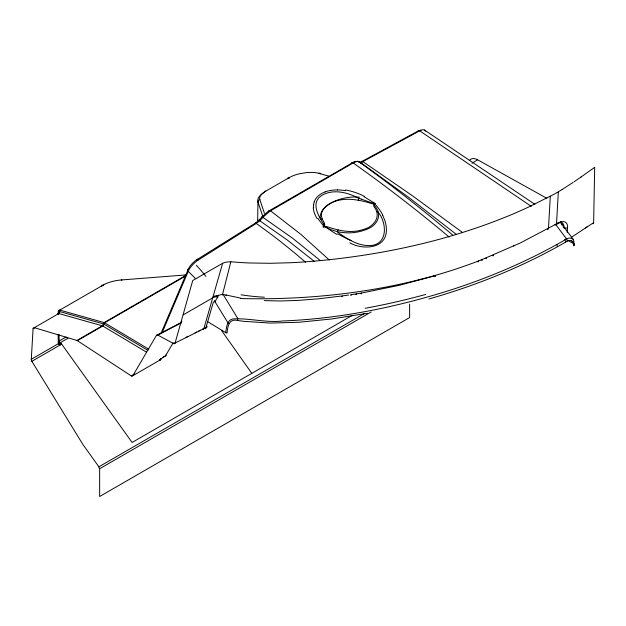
<?xml version="1.0" encoding="UTF-8"?>
<svg xmlns="http://www.w3.org/2000/svg" width="626" height="626" viewBox="0 0 626 626"><rect width="100%" height="100%" fill="white"/><g stroke="black" fill="none" stroke-linecap="round" stroke-linejoin="round"><path stroke-width="0.94" d="M409.615 304.119L409.615 317.562L99.644 496.52L99.644 468.741L371.116 312.006M257.654 220.814L257.951 201.838A2.355 2.144 -18.3 0 1 259.853 199.577A20.963 8.623 -11.4 0 1 265.8 191.094M592.509 223.678A2.355 1.315 58.2 0 0 593.628 222.653L594.7 167.283L581.233 176.884M561.991 189.623L554.378 194.107L528.72 206.995A415.977 240.165 0 0 1 507.717 216.197C449.703 239.915 387.94 253.64 325.7 260.072A383.018 221.135 0 0 1 290.769 262.724L270.088 263.296L249.226 262.967A203.333 117.398 0 0 1 230.869 261.746L222.402 295.002L222.707 294.525M564.096 228.255L564.12 227.606L563.103 226.917M567.226 232.567L567.453 227.692A2.355 1.51 2.5 0 1 564.12 227.606M573.643 245.697A2.363 1.385 -2.6 0 0 573.651 243.717C575.537 236.432 566.984 237.09 563.439 240.791C529.033 260.51 492.451 276.262 454.812 288.688C399.208 306.646 341.311 318.704 282.819 320.966C266.12 323.016 249.383 317.914 232.872 318.931C226.682 320.003 226.643 327.938 225.603 332.602A2.481 1.455 -2.6 0 0 227.05 333.009C227.707 326.021 229.085 318.509 237.364 320.434M364.528 313.446L98.892 466.808L82.898 444.476L31.863 361.304A2.363 1.369 64.7 0 1 31.3 359.293L33.068 328.791A2.348 1.362 64.7 0 1 34.336 327.672L58.805 313.548A1.768 1.252 -74.3 0 0 59.783 311.584L103.282 323.838A1.768 1.252 -74.3 0 1 102.304 325.802L76.912 340.458L34.336 327.672M550.317 196.22L548.486 228.38A2.355 1.268 61.1 0 1 547.39 229.312M558.322 191.916L556.514 223.905L520.19 243.037L481.206 259.923M58.32 312.202L58.296 313.994M313.642 204.757L313.704 204.178A30.283 19.938 9.1 0 1 314.213 201.908M57.85 313.9L57.85 314.448M240.415 298.539C319.706 300.558 405.077 289.721 480.909 260.04M240.486 298.078L226.276 295.057L226.127 295.785L226.346 295.19M76.912 340.458A2.355 1.362 64.7 0 1 77.35 340.669L131.304 375.921A2.348 1.362 64.7 0 0 132.806 375.741L156.453 335.372A2.371 1.377 64.7 0 1 157.822 335.098L173.605 343.588A2.363 1.369 64.7 0 0 175.1 343.017L192.738 280.511L222.637 263.249L203.849 328.666A2.355 1.502 63.5 0 1 202.48 329.409M160.843 333.728L188.395 268.945A9.39 3.185 -44.8 0 1 196.76 259.759L254.641 223.584A10.266 3.482 -44.8 0 0 259.031 220.062A22.333 7.567 -44.8 0 0 261.895 216.964M162.204 332.523L188.223 271.332A2.355 1.706 23 0 1 188.395 268.945M180.953 322.938L181.931 321.271M173.191 342.712L165.444 355.928L163.636 356.969A2.355 1.362 60 0 1 162.486 357.344M263.53 216.776L269.814 211.228L353.62 162.666L357.25 161.258L359.527 162.142M263.421 216.901L260.666 219.906M261.903 216.964L268.1 211.424L354.034 161.876M260.244 220.313L259.79 220.735L259.031 220.062M259.759 220.759L287.201 239.946L314.236 261.347M581.202 176.9L580.772 177.197M580.709 177.244L574.214 181.665M593.628 222.653L572.039 236.863M585.513 227.903L587.149 226.808M573.244 182.322L562.14 189.521M195.351 278.507A226.244 131.21 64.7 0 0 188.215 271.34A11.745 4.233 -44.9 0 1 198.622 259.79L256.433 223.333M471.934 163.253L477.661 159.81L546.803 198.301M103.799 284.697L59.775 310.081A2.355 1.338 59.2 0 0 58.562 311.177A1.174 0.712 -0.9 0 0 58.343 312.006A1.768 1.542 25.1 0 1 57.866 313.829M320.661 173.809A2.355 1.667 -74.3 0 0 318.798 173.316A22.653 9.32 -11.4 0 0 312.664 172.4L306.983 172.526L299.111 173.84A20.502 8.435 -11.4 0 0 290.887 176.743A20.376 8.381 -11.4 0 0 288.946 177.776L265.847 191.11A2.355 1.362 60 0 0 264.634 191.939M33.068 328.791L34.727 327.844M66.074 337.015L59.016 341.092A1.174 0.712 -0.9 0 0 58.719 341.812A1.768 1.072 -0.9 0 1 58.281 342.884L58.288 343.064A4.366 2.473 -59.1 0 0 58.374 343.666M31.3 359.293L58.382 343.666A1.768 1.275 -14.9 0 0 58.797 342.359L58.609 334.667M67.905 338.29L59.415 343.189A1.768 0.994 -53.6 0 1 59.173 344.261L58.515 343.854A2.16 1.26 -3 0 1 58.39 343.658M31.863 361.304L60.816 344.59L59.697 343.032A2.355 1.338 59.2 0 1 59.016 341.1L58.914 334.339M102.421 325.841A1.768 1.213 -68.9 0 0 103.486 323.892A1.174 0.837 -74.3 0 1 104.143 322.586L185.359 275.69M102.625 325.927A1.768 1.064 -63.9 0 0 103.767 324.018A1.174 0.665 -59.1 0 1 104.589 322.781L185.812 275.886M77.35 340.669L102.758 325.997A1.768 1.002 -59.1 0 0 103.994 324.151L147.916 350.404M183.301 314.823L212.95 297.702A9.429 6.37 16.2 0 1 216.322 296.732A2.355 0.845 46.6 0 0 217.058 295.73M131.304 375.921L134.684 373.972M132.806 375.741L160.475 359.77A3.584 0.947 -41.1 0 1 163.652 356.937M351.875 315.582L132.109 442.465L60.558 342.539M101.756 286.238L101.553 286.356A2.355 1.362 60 0 1 102.789 285.245M571.428 240.376L573.674 243.365A2.355 1.518 2.7 0 1 573.651 245.525C574.731 240.008 568.408 239.077 565.341 242.293M565.043 242.458C522.311 267.005 476.269 285.472 428.92 298.962M359.966 162.447A9.946 3.373 -44.8 0 0 361.061 161.923L417.918 131.139A2.355 1.448 61.6 0 1 419.702 130.834L531.224 206.314M361.069 161.915A2.355 1.448 61.6 0 1 362.837 161.602L419.702 130.834M323.814 226.213A2.355 1.252 63.5 0 0 324.127 226.463C326.279 223.959 322.374 220.618 321.913 218.051C320.16 213.458 322.899 208.513 326.576 205.782C339.495 196.094 356.953 198.943 371.304 203.466A10.845 6.26 0 0 0 374.191 203.865A2.355 1.229 64.2 0 1 374.473 204.006A1.565 1.056 8.3 0 0 374.966 203.606M156.453 335.372L181.548 322.288M157.822 335.098L181.071 322.985M173.605 343.588L175.397 342.696M186.125 337.344L187.91 336.452M195.062 332.883L196.846 331.983M198.638 331.091L200.422 330.199M175.1 343.017L203.849 328.666A8.662 3.725 -2 0 1 205.829 327.93A2.355 1.604 16.4 0 0 206.885 326.099M513.43 245.932L514.29 245.525M354.199 161.821L355.278 161.711M367.384 313.297L331.522 318.994L298.946 322.257L270.315 323.071L243.678 321.318L237.528 320.457L237.817 318.509L223.482 295.073M361.186 293.125L399.091 285.354L435.594 275.604A2.355 0.751 73.3 0 1 434.741 276.16M360.756 293.195L350.959 294.69M348.682 295.026L342.422 295.902M103.759 284.681A20.893 8.6 -11.4 0 1 121.287 279.971L185.241 274.986A6.816 2.801 -11.4 0 0 186.258 274.877M264.266 300.613L280.252 300.973L297.843 300.425L318.493 298.821L342.132 295.941L341.992 296.755L341.71 296.419M58.421 313.509A1.768 1.354 86.1 0 0 59.118 311.443L59.447 311.498M326.842 226.776L327.86 226.988A33.421 19.296 0 0 1 328.533 227.144C339.801 230.955 352.242 233.506 363.8 229.296C373.824 226.761 381.907 216.283 374.066 206.768A23.678 13.67 0 0 1 373.714 205.704L374.199 203.81A1.698 1.127 3.7 0 0 374.849 203.567M373.033 203.207L372.9 203.176A17.09 10.392 2.9 0 1 372.063 202.926L361.366 199.185M59.118 311.443A1.174 0.837 -74.3 0 1 59.775 310.081L104.166 322.593A2.355 1.33 59.2 0 1 104.581 322.773L148.683 349.136M318.798 173.316L328.877 176.141M58.805 313.548L102.304 325.802M349.801 242.833C362.071 249.907 385.616 249.305 386.375 231.025A48.085 34.532 2.9 0 0 385.929 224.742L384.904 220.587L382.611 215.211M364.089 196.752L374.997 203.411A3.318 1.948 1.8 0 1 373.127 203.114M567.868 240.494L573.659 243.717M102.758 325.997L146.68 352.258M207.769 321.709L225.603 332.602M362.837 161.602L412.456 195.781L461.878 232.019M424.459 130.012L534.847 204.311M456.041 234.155L408.379 197.112L360.38 162.416A2.355 2.136 -83.4 0 0 358.98 162.134M320.168 260.455L292.538 238.162L262.99 217.41A2.355 0.477 40.9 0 1 262.537 216.236M59.337 343.22L58.797 342.359M329.268 259.978L301.036 234.5L270.534 210.805A2.355 1.354 59.9 0 0 268.781 211.025M324.041 226.479A2.355 1.189 64.7 0 1 323.759 226.236L317.703 218.302M560.7 222.692L573.064 239.171M555.489 224.218L566.608 239.022A2.355 1.315 60.7 0 1 567.312 241.19M221.463 330.371L251.809 373.354M323.525 223.842C318.423 216.025 310.989 203.52 320.661 196.165C332.07 188.41 347.571 192.159 358.808 198.395A2.355 0.696 -77.4 0 1 358.119 200.195M215.062 301.842L227.958 322.844A2.355 1.557 13.7 0 0 229.343 323.548M323.853 224.554L323.752 224.319A25.807 16.065 2.4 0 0 323.532 223.842M264.446 213.38L259.853 199.577M262.818 216.471L257.951 201.838M58.155 334.707L58.281 342.884M104.143 322.586A2.355 1.354 59.7 0 1 104.589 322.781M374.724 203.88A70.441 50.589 2.1 0 1 382.815 215.156M323.11 226.933A0.978 0.689 9.9 0 1 323.188 226.69A1.894 1.322 9.7 0 1 323.767 226.252M336.96 234.476A89.878 54.618 16.6 0 1 324.714 226.127M323.102 226.847A3.568 2.199 3.5 0 1 324.894 227.144L324.996 227.105A13.443 8.365 3.4 0 1 326.083 227.449C338.212 233.748 352.806 234.578 365.607 229.758C376.578 226.205 383.448 215.516 374.505 205.594A11.26 6.902 3.1 0 1 374.285 204.984A2.973 1.823 2.8 0 1 374.293 203.982M102.641 285.73A23.272 10.024 -10.4 0 1 103.548 285.268M196.76 259.767A2.355 1.221 57.9 0 1 198.614 259.798M417.941 131.092A9.492 3.216 -44.8 0 1 420.985 130.224M351.405 163.159A2.355 1.354 59.9 0 1 353.15 162.932A1251.139 721.942 59.9 0 1 449.178 237.058M254.641 223.584A2.355 1.229 58 0 1 256.277 223.427L269.955 233.435A528.688 304.94 59.9 0 1 305.519 262.192M287.71 178.739A2.355 1.362 60 0 1 288.946 177.776M257.99 201.83A23.334 10.032 -10.3 0 1 264.329 192.346M452.77 235.118A1341.033 751.333 61.4 0 0 372.72 171.774L358.972 161.751A2.355 2.214 -52.4 0 0 356.515 161.696M360.216 162.65A15.885 5.102 -55.6 0 1 359.668 161.962M360.842 163.034A8.068 2.567 -50.6 0 1 360.247 162.557M196.368 265.283A218.865 134.731 70.7 0 1 205.97 276.395M362.415 162.291A7.019 2.074 -44.1 0 1 361.03 162.713M419.717 130.787A11.824 4.46 -46.8 0 1 425.297 131.233M121.295 279.947A2.355 0.61 85.6 0 1 121.937 280.151M185.241 274.986A2.355 0.61 85.6 0 1 185.844 275.088M259.72 220.72A7.981 1.698 -41.3 0 1 258.022 222.136M376.39 211.674A2.355 1.855 -25.6 0 1 378.096 212.058C386.101 221.604 388.535 242.074 372.869 245.298C359.715 247.168 347.43 239.304 337.304 231.863A2.355 0.876 -73.5 0 1 338.236 229.883M324.135 226.424A10.235 5.908 0 0 1 326.827 226.792M322.351 219.1A2.355 1.847 -26 0 1 320.645 218.717M258.022 221.847A7.379 1.855 -41.2 0 1 256.637 222.84M260.526 219.812A13.162 5.344 -41.7 0 1 260.111 220.211M287.968 178.731A22.802 9.844 -10.5 0 1 289.588 177.87M351.288 240.58A77.968 50.604 14.5 0 1 337.68 233.772M345.568 189.991A48.805 33.898 6.2 0 1 364.449 196.4M345.403 190.625A37.56 25.071 7 0 0 342.79 190.273A34.078 22.638 7 0 0 337.524 189.905M330.638 190.429A29.242 19.218 7 0 1 337.531 189.936M325.121 191.861A26.323 17.168 6.8 0 1 330.661 190.468M325.191 191.939A24.774 16.104 6.7 0 0 315.786 198.708A27.38 17.966 7.8 0 0 314.229 201.916M313.634 207.691A34.101 22.45 10.3 0 1 313.626 204.757M317.006 218.427A44.845 29.422 11.7 0 1 313.219 207.66M358.839 198.348A74.04 45.776 2.3 0 1 361.398 199.138M320.363 218.764A29.563 16.456 -9 0 1 359.527 197.206M323.689 224.601A4.515 2.801 2.7 0 1 324.065 226.244M323.431 226.886A2.066 1.26 -4.1 0 1 324.119 226.628M561.514 222.527A11.761 6.143 -56.8 0 1 563.987 227.692M559.065 222.433A11.761 6.143 -56.8 0 0 558.752 222.504A11.761 6.041 -54 0 0 558.157 222.723M61.207 344.19A10.697 6.08 36.1 0 1 59.83 342.954M60.581 344.856A6.972 3.443 -9.3 0 1 58.867 344.457M58.288 313.415A1.768 1.072 -0.9 0 1 58.343 313.908M57.952 313.861A2.027 0.962 33.3 0 1 58.218 313.329M98.665 467.027A2.355 0.97 57 0 1 99.409 468.6M469.32 160.624A14.116 7.872 58.2 0 1 477.661 159.81M58.421 312.061A2.042 1.142 55 0 1 59.079 311.341M58.484 312.351A8.154 3.772 61.4 0 1 58.5 312.155M202.488 329.174A11.135 5.384 0.8 0 1 204.686 328.392A2.355 1.049 74.8 0 0 205.829 327.93L213.349 302.147A2.355 1.596 16 0 0 214.428 300.441M205.571 327.719A2.355 1.51 -61.7 0 1 204.686 328.392M160.624 358.416A2.363 1.056 52.1 0 1 160.506 359.817M160.459 359.754A2.402 1.017 57.6 0 1 159.294 359.856M166.172 354.543A2.355 1.784 30.4 0 1 165.444 355.928A2.355 1.362 60 0 1 164.302 356.296M493.554 254.892A2.355 1.009 67.5 0 1 492.357 255.494M486.535 257.763A2.355 0.962 67.8 0 1 485.307 258.256M222.723 263.296A9.484 5.29 0.3 0 1 230.806 261.942M222.316 294.283A30.361 18.389 15.9 0 1 226.26 295.151M217.801 295.973A6.706 5.736 0 0 1 222.308 294.596M264.383 297.209A198.293 183.449 7.7 0 1 241.033 294.776M478.663 260.925A2.355 0.939 69.1 0 1 477.388 261.339M482.521 259.391A2.355 0.931 68 0 1 481.613 260.119M361.452 293.078A2.355 0.446 80 0 1 360.834 293.289M356.421 293.884A2.355 0.477 81.9 0 1 355.897 294.416M351.241 294.643A2.355 0.423 81.2 0 1 350.787 295.175M561.131 222.41A11.769 5.986 -53.5 0 1 561.882 224.969M213.247 296.669A9.413 6.354 16.2 0 1 217.48 295.644A2.355 0.657 56.4 0 0 218.231 295.136M554.918 224.648A2.355 1.307 59.9 0 0 556.514 223.905L558.071 222.997A2.355 1.315 59.7 0 1 556.553 223.803M216.643 296.92A10.212 7.981 -11.7 0 1 217.793 295.91M214.968 301.881A15.658 8.584 -36.7 0 1 217.95 297.178M560.888 222.003A14.069 7.254 -54.4 0 1 567.579 227.606M560.966 221.729A2.355 1.706 74.8 0 1 558.721 222.606M558.063 223.075A14.218 7.222 -53.7 0 1 560.951 221.792M160.741 358.455A1.768 1.275 -39.4 0 1 160.577 358.784M159.599 359.66A1.768 1.275 -39.4 0 1 159.356 359.754M564.942 239.954A2.355 1.307 60.7 0 1 565.646 242.121M556.663 244.539A2.363 1.275 61.3 0 1 557.359 246.691M425.727 294.423A462.512 278.116 -2.4 0 1 365.185 308.289"/></g></svg>
